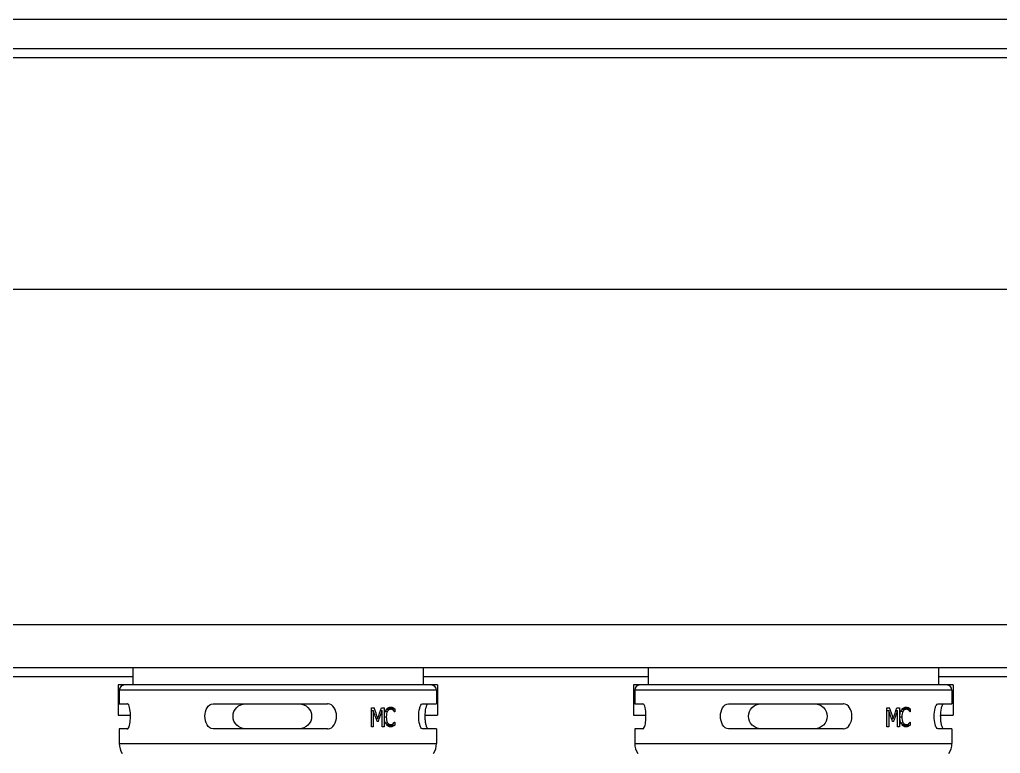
# Model space of a CAD drawing. Header units: millimetres. Extents: x 10297564 to 11610295, y -9287743 to -8409454.
# Drawn here: x 10532615 to 10533761, y -9102460 to -9101604 of the extents above; entities that cross this region are included whole.
import ezdxf

# ---------------------------------------------------------------- set-up
doc = ezdxf.new("R2010")
doc.units = ezdxf.units.MM
doc.header["$LTSCALE"] = 100
doc.layers.add('-0', color=7, linetype='Continuous')

# ---------------------------------------------------------------- blocks, each defined once
blk = doc.blocks.new('인버터 외형도')
at = {"layer": '-0', "linetype": 'Continuous'}
for p, q in [((127015.97, 34940.36), (115864.67, 34940.36)), ((127015.97, 34914.78), (115864.67, 34914.78)), ((117700.65, 34907.25), (125180, 34907.25)), ((125134.85, 34704.09), (117745.8, 34704.09)), ((127437.35, 34410.64), (115699.13, 34410.64)), ((127439.49, 34373.01), (115699.13, 34373.01)), ((122705.19, 34373.01), (122705.19, 34357.97)), ((122959.52, 34373.01), (122959.52, 34357.97)), ((123156.66, 34373.01), (123156.66, 34357.97)), ((123410.99, 34373.01), (123410.99, 34357.97)), ((122508.05, 34365.49), (122705.19, 34365.49)), ((122959.52, 34365.49), (123156.66, 34365.49)), ((123410.99, 34365.49), (123608.13, 34365.49)), ((122698.7, 34357.97), (122692.4, 34357.97)), ((122692.4, 34357.97), (122692.4, 34331.52)), ((122971.26, 34353.45), (122693.45, 34353.45)), ((122693.45, 34353.45), (122693.45, 34341.48)), ((122966.73, 34357.97), (122697.97, 34357.97)), ((122972.3, 34357.97), (122966.74, 34357.97)), ((122971.26, 34353.45), (122971.26, 34341.48)), ((122972.31, 34357.97), (122972.31, 34331.52)), ((123150.17, 34357.97), (123143.87, 34357.97)), ((123143.87, 34357.97), (123143.87, 34331.52)), ((123422.73, 34353.45), (123144.92, 34353.45)), ((123144.92, 34353.45), (123144.92, 34341.48)), ((123418.2, 34357.97), (123149.44, 34357.97)), ((123423.77, 34357.97), (123418.21, 34357.97)), ((123422.73, 34353.45), (123422.73, 34341.48)), ((123423.78, 34357.97), (123423.78, 34331.52)), ((122693.45, 34341.48), (122700.59, 34341.48)), ((122700.59, 34341.5), (122700.45, 34341.48)), ((122775.6, 34341.48), (122875.9, 34341.48)), ((122876.3, 34341.5), (122875.9, 34341.48)), ((122914.23, 34337.97), (122916.67, 34337.97)), ((122914.23, 34321.27), (122914.23, 34337.97)), ((122914.23, 34335.66), (122915.91, 34335.66)), ((122915.91, 34335.66), (122915.91, 34321.27)), ((122922.28, 34335.66), (122923.71, 34335.66)), ((122923.05, 34337.97), (122925.37, 34337.97)), ((122923.71, 34321.27), (122923.71, 34335.66)), ((122925.37, 34337.97), (122925.37, 34321.27)), ((122927.54, 34336.71), (122931.08, 34336.71)), ((122927.96, 34337.2), (122934.66, 34337.2)), ((122929.31, 34338.17), (122933.13, 34338.17)), ((122934.66, 34337.2), (122934.66, 34334.52)), ((122959.13, 34341.48), (122971.26, 34341.48)), ((123144.92, 34341.48), (123152.06, 34341.48)), ((123152.06, 34341.5), (123151.92, 34341.48)), ((123227.07, 34341.48), (123327.37, 34341.48)), ((123327.77, 34341.5), (123327.37, 34341.48)), ((123365.7, 34337.97), (123368.14, 34337.97)), ((123365.7, 34321.27), (123365.7, 34337.97)), ((123365.7, 34335.66), (123367.37, 34335.66)), ((123367.37, 34335.66), (123367.37, 34321.27)), ((123373.75, 34335.66), (123375.18, 34335.66)), ((123374.52, 34337.97), (123376.84, 34337.97)), ((123375.18, 34321.27), (123375.18, 34335.66)), ((123376.84, 34337.97), (123376.84, 34321.27)), ((123379.01, 34336.71), (123382.55, 34336.71)), ((123379.43, 34337.2), (123386.13, 34337.2)), ((123380.78, 34338.17), (123384.6, 34338.17)), ((123386.13, 34337.2), (123386.13, 34334.52)), ((123410.6, 34341.48), (123422.73, 34341.48)), ((122692.4, 34331.52), (122703.27, 34331.52)), ((122918.35, 34328.67), (122919.96, 34328.67)), ((122925.65, 34329.94), (122927.36, 34329.94)), ((122926.52, 34334.99), (122928.44, 34334.99)), ((122934.66, 34334.52), (122934.54, 34334.52)), ((122961.44, 34331.52), (122972.31, 34331.52)), ((123143.87, 34331.52), (123154.74, 34331.52)), ((123369.82, 34328.67), (123371.43, 34328.67)), ((123377.12, 34329.94), (123378.83, 34329.94)), ((123377.99, 34334.99), (123379.91, 34334.99)), ((123386.13, 34334.52), (123386.01, 34334.52)), ((123412.91, 34331.52), (123423.78, 34331.52)), ((122700.59, 34319.6), (122693.45, 34319.6)), ((122693.45, 34319.6), (122693.45, 34306.58)), ((122700.45, 34319.6), (122700.59, 34319.59)), ((122875.9, 34319.6), (122775.6, 34319.6)), ((122875.9, 34319.6), (122876.3, 34319.59)), ((122915.91, 34321.27), (122914.23, 34321.27)), ((122920.38, 34325.87), (122919.32, 34325.87)), ((122925.37, 34321.27), (122923.71, 34321.27)), ((122926.49, 34324.89), (122928.48, 34324.89)), ((122927.44, 34323.23), (122931.08, 34323.23)), ((122927.87, 34322.74), (122934.66, 34322.74)), ((122929.15, 34321.79), (122933.13, 34321.79)), ((122934.54, 34325.39), (122934.66, 34325.39)), ((122934.66, 34325.39), (122934.66, 34322.74)), ((122971.26, 34319.6), (122959.13, 34319.6)), ((122971.26, 34319.6), (122971.26, 34306.58)), ((123152.06, 34319.6), (123144.92, 34319.6)), ((123144.92, 34319.6), (123144.92, 34306.58)), ((123151.92, 34319.6), (123152.06, 34319.59)), ((123327.37, 34319.6), (123227.07, 34319.6)), ((123327.37, 34319.6), (123327.77, 34319.59)), ((123367.37, 34321.27), (123365.7, 34321.27)), ((123371.85, 34325.87), (123370.79, 34325.87)), ((123376.84, 34321.27), (123375.18, 34321.27)), ((123377.96, 34324.89), (123379.95, 34324.89)), ((123378.91, 34323.23), (123382.55, 34323.23)), ((123379.34, 34322.74), (123386.13, 34322.74)), ((123380.62, 34321.79), (123384.6, 34321.79)), ((123386.01, 34325.39), (123386.13, 34325.39)), ((123386.13, 34325.39), (123386.13, 34322.74)), ((123422.73, 34319.6), (123410.6, 34319.6)), ((123422.73, 34319.6), (123422.73, 34306.58)), ((122693.45, 34306.58), (122971.26, 34306.58)), ((123144.92, 34306.58), (123422.73, 34306.58))]:
    blk.add_line(p, q, dxfattribs=at)
for centre, radius, start, end in [((122697.97, 34353.45), 4.51, 90, 180), ((122966.74, 34353.45), 4.51, 0, 90), ((123149.44, 34353.45), 4.51, 90, 180), ((123418.21, 34353.45), 4.51, 0, 90), ((122700.58, 34340.92), 0.578, 81.006, 88.81895), ((122932.72, 34332.71), 6.6, 142.13742, 146.95018), ((123152.05, 34340.92), 0.578, 81.006, 88.81895), ((123384.19, 34332.71), 6.6, 142.13742, 146.95018), ((122700.58, 34320.17), 0.579, 271.04452, 279.03278), ((122932.26, 34326.87), 6.09, 213.71258, 217.24171), ((123152.05, 34320.17), 0.579, 271.04452, 279.03278), ((123383.73, 34326.87), 6.09, 213.71258, 217.24171), ((122708.5, 34306.58), 15.05, 180, 214.43195), ((122956.21, 34306.58), 15.05, 325.56805, 0), ((123159.97, 34306.58), 15.05, 180, 214.43195), ((123407.68, 34306.58), 15.05, 325.56805, 0)]:
    blk.add_arc(centre, radius, start, end, dxfattribs=at)
for centre, major_axis, ratio, start_param, end_param in [((122832.35, 34308.1), (-111.47, 313.43), 0.264399, 4.675106, 4.706283), ((122832.35, 34313), (-111.71, 308.38), 0.267681, -1.616846, -1.586758), ((122832.35, 34344.87), (111.22, 318.9), 0.260915, -1.530666, -1.501599), ((122832.35, 34340.43), (111.61, 310.46), 0.26632, 4.761126, 4.792529), ((123283.82, 34308.1), (-111.47, 313.43), 0.264399, 4.675106, 4.706283), ((123283.82, 34313), (-111.71, 308.38), 0.267681, -1.616846, -1.586758), ((123283.82, 34344.87), (111.22, 318.9), 0.260915, -1.530666, -1.501599), ((123283.82, 34340.43), (111.61, 310.46), 0.26632, 4.761126, 4.792529)]:
    blk.add_ellipse(centre, major_axis=major_axis, ratio=ratio, start_param=start_param, end_param=end_param, dxfattribs=at)
for points, knots in [([(122701.5, 34320.29), (122702.45, 34321.75), (122703.11, 34325.81), (122703.46, 34331.72), (122702.9, 34336.97), (122701.97, 34340.09), (122701.15, 34341.41), (122700.67, 34341.49)], [0, 0, 0, 0, 0.237449, 0.535172, 0.821181, 0.933498, 1, 1, 1, 1]), ([(122775.6, 34319.6), (122771.26, 34319.61), (122765.79, 34330.54), (122771.26, 34341.48), (122775.6, 34341.48)], [0, 0, 0, 0, 0.500001, 1, 1, 1, 1]), ([(122804.01, 34319.6), (122801.22, 34319.6), (122795.41, 34321.97), (122791.92, 34330.54), (122795.41, 34339.11), (122801.22, 34341.48), (122804.01, 34341.48)], [0, 0, 0, 0, 0.249888, 0.5, 0.750113, 1, 1, 1, 1]), ([(122851.03, 34341.48), (122853.81, 34341.48), (122859.62, 34339.11), (122863.11, 34330.54), (122859.62, 34321.98), (122853.81, 34319.61), (122851.03, 34319.61)], [0, 0, 0, 0, 0.249886, 0.499995, 0.750107, 1, 1, 1, 1]), ([(122876.3, 34319.59), (122880.71, 34319.61), (122886.73, 34330.54), (122880.71, 34341.47), (122876.3, 34341.5)], [0, 0, 0, 0, 0.499999, 1, 1, 1, 1]), ([(122925.65, 34329.94), (122925.65, 34331.62), (122925.9, 34333.89), (122926.9, 34335.86), (122927.19, 34336.3)], [0, 0, 0, 0, 0.761672, 1, 1, 1, 1]), ([(122931.08, 34336.71), (122930.3, 34336.71), (122929.22, 34336.12), (122928.6, 34335.25), (122928.44, 34334.99)], [0, 0, 0, 0, 0.718017, 1, 1, 1, 1]), ([(122959.13, 34319.6), (122958.52, 34319.6), (122957.26, 34321.05), (122956.11, 34324.71), (122955.44, 34330.54), (122956.11, 34336.38), (122957.26, 34340.04), (122958.52, 34341.48), (122959.13, 34341.48)], [0, 0, 0, 0, 0.077309, 0.200072, 0.500002, 0.799928, 0.922691, 1, 1, 1, 1]), ([(122964.04, 34319.59), (122963.49, 34319.68), (122962.62, 34321.27), (122961.98, 34323.66), (122961.51, 34327), (122961.31, 34331.65), (122961.68, 34336.31), (122962.62, 34339.82), (122963.49, 34341.4), (122964.04, 34341.49)], [0, 0, 0, 0, 0.072071, 0.194943, 0.343142, 0.500286, 0.80521, 0.928016, 1, 1, 1, 1]), ([(123152.97, 34320.29), (123153.92, 34321.75), (123154.58, 34325.81), (123154.93, 34331.72), (123154.37, 34336.97), (123153.44, 34340.09), (123152.62, 34341.41), (123152.14, 34341.49)], [0, 0, 0, 0, 0.237449, 0.535172, 0.821181, 0.933498, 1, 1, 1, 1]), ([(123227.07, 34319.6), (123222.73, 34319.61), (123217.26, 34330.54), (123222.73, 34341.48), (123227.07, 34341.48)], [0, 0, 0, 0, 0.500001, 1, 1, 1, 1]), ([(123255.48, 34319.6), (123252.69, 34319.6), (123246.88, 34321.97), (123243.39, 34330.54), (123246.88, 34339.11), (123252.69, 34341.48), (123255.48, 34341.48)], [0, 0, 0, 0, 0.249888, 0.5, 0.750113, 1, 1, 1, 1]), ([(123302.5, 34341.48), (123305.28, 34341.48), (123311.09, 34339.11), (123314.58, 34330.54), (123311.09, 34321.98), (123305.28, 34319.61), (123302.5, 34319.61)], [0, 0, 0, 0, 0.249886, 0.499995, 0.750107, 1, 1, 1, 1]), ([(123327.77, 34319.59), (123332.18, 34319.61), (123338.2, 34330.54), (123332.18, 34341.47), (123327.77, 34341.5)], [0, 0, 0, 0, 0.499999, 1, 1, 1, 1]), ([(123377.12, 34329.94), (123377.12, 34331.62), (123377.37, 34333.89), (123378.37, 34335.86), (123378.66, 34336.3)], [0, 0, 0, 0, 0.761672, 1, 1, 1, 1]), ([(123382.55, 34336.71), (123381.77, 34336.71), (123380.69, 34336.12), (123380.07, 34335.25), (123379.91, 34334.99)], [0, 0, 0, 0, 0.718017, 1, 1, 1, 1]), ([(123410.6, 34319.6), (123409.99, 34319.6), (123408.73, 34321.05), (123407.58, 34324.71), (123406.91, 34330.54), (123407.58, 34336.38), (123408.73, 34340.04), (123409.99, 34341.48), (123410.6, 34341.48)], [0, 0, 0, 0, 0.077309, 0.200072, 0.500002, 0.799928, 0.922691, 1, 1, 1, 1]), ([(123415.51, 34319.59), (123414.96, 34319.68), (123414.09, 34321.27), (123413.45, 34323.66), (123412.98, 34327), (123412.78, 34331.65), (123413.15, 34336.31), (123414.09, 34339.82), (123414.96, 34341.4), (123415.51, 34341.49)], [0, 0, 0, 0, 0.072071, 0.194943, 0.343142, 0.500286, 0.80521, 0.928016, 1, 1, 1, 1]), ([(122927.2, 34323.5), (122926.9, 34323.94), (122925.9, 34325.95), (122925.65, 34328.24), (122925.65, 34329.94)], [0, 0, 0, 0, 0.237909, 1, 1, 1, 1]), ([(123378.67, 34323.5), (123378.37, 34323.94), (123377.37, 34325.95), (123377.12, 34328.24), (123377.12, 34329.94)], [0, 0, 0, 0, 0.237909, 1, 1, 1, 1]), ([(122700.67, 34319.59), (122700.75, 34319.61), (122700.93, 34319.67), (122701.07, 34319.78), (122701.14, 34319.85)], [0, 0, 0, 0, 0.462042, 1, 1, 1, 1]), ([(122701.14, 34319.85), (122701.2, 34319.91), (122701.33, 34320.05), (122701.44, 34320.21), (122701.5, 34320.29)], [0, 0, 0, 0, 0.469649, 1, 1, 1, 1]), ([(122931.06, 34321.3), (122930.73, 34321.3), (122929.33, 34321.44), (122928.06, 34322.34), (122927.42, 34323.19)], [0, 0, 0, 0, 0.234942, 1, 1, 1, 1]), ([(122928.48, 34324.89), (122928.63, 34324.64), (122929.25, 34323.79), (122930.32, 34323.23), (122931.08, 34323.23)], [0, 0, 0, 0, 0.28222, 1, 1, 1, 1]), ([(123152.14, 34319.59), (123152.22, 34319.61), (123152.4, 34319.67), (123152.54, 34319.78), (123152.61, 34319.85)], [0, 0, 0, 0, 0.462042, 1, 1, 1, 1]), ([(123152.61, 34319.85), (123152.67, 34319.91), (123152.8, 34320.05), (123152.91, 34320.21), (123152.97, 34320.29)], [0, 0, 0, 0, 0.469649, 1, 1, 1, 1]), ([(123382.53, 34321.3), (123382.2, 34321.3), (123380.8, 34321.44), (123379.53, 34322.34), (123378.89, 34323.19)], [0, 0, 0, 0, 0.234942, 1, 1, 1, 1]), ([(123379.95, 34324.89), (123380.1, 34324.64), (123380.72, 34323.79), (123381.79, 34323.23), (123382.55, 34323.23)], [0, 0, 0, 0, 0.28222, 1, 1, 1, 1])]:
    blk.add_open_spline(points, degree=3, knots=knots, dxfattribs=at)
for points in [[(122927.51, 34336.76), (122928.05, 34337.45), (122928.79, 34338.05), (122929.62, 34338.35)], [(122929.62, 34338.35), (122930.08, 34338.52), (122930.59, 34338.61), (122931.09, 34338.61)], [(122933.25, 34335.91), (122932.65, 34336.39), (122931.85, 34336.71), (122931.08, 34336.71)], [(122931.09, 34338.61), (122931.78, 34338.61), (122932.5, 34338.45), (122933.13, 34338.17)], [(122933.13, 34338.17), (122933.68, 34337.92), (122934.18, 34337.57), (122934.66, 34337.2)], [(122934.13, 34335.04), (122933.86, 34335.36), (122933.57, 34335.65), (122933.25, 34335.91)], [(123378.98, 34336.76), (123379.52, 34337.45), (123380.26, 34338.05), (123381.09, 34338.35)], [(123381.09, 34338.35), (123381.55, 34338.52), (123382.06, 34338.61), (123382.56, 34338.61)], [(123384.72, 34335.91), (123384.11, 34336.39), (123383.32, 34336.71), (123382.55, 34336.71)], [(123382.56, 34338.61), (123383.25, 34338.61), (123383.97, 34338.45), (123384.6, 34338.17)], [(123384.6, 34338.17), (123385.15, 34337.92), (123385.65, 34337.57), (123386.13, 34337.2)], [(123385.6, 34335.04), (123385.33, 34335.36), (123385.04, 34335.65), (123384.72, 34335.91)], [(122928.44, 34334.99), (122927.56, 34333.51), (122927.36, 34331.66), (122927.36, 34329.94)], [(122927.36, 34329.94), (122927.36, 34328.22), (122927.58, 34326.36), (122928.48, 34324.89)], [(122934.54, 34334.52), (122934.4, 34334.69), (122934.27, 34334.87), (122934.13, 34335.04)], [(123379.91, 34334.99), (123379.03, 34333.51), (123378.83, 34331.66), (123378.83, 34329.94)], [(123378.83, 34329.94), (123378.83, 34328.22), (123379.05, 34326.36), (123379.95, 34324.89)], [(123386.01, 34334.52), (123385.87, 34334.69), (123385.74, 34334.87), (123385.6, 34335.04)], [(122933.13, 34321.79), (122932.49, 34321.48), (122931.77, 34321.3), (122931.06, 34321.3)], [(122931.08, 34323.23), (122931.88, 34323.23), (122932.71, 34323.55), (122933.33, 34324.05)], [(122934.66, 34322.74), (122934.16, 34322.4), (122933.68, 34322.04), (122933.13, 34321.79)], [(122933.33, 34324.05), (122933.79, 34324.44), (122934.21, 34324.89), (122934.54, 34325.39)], [(123384.6, 34321.79), (123383.96, 34321.48), (123383.24, 34321.3), (123382.53, 34321.3)], [(123382.55, 34323.23), (123383.35, 34323.23), (123384.18, 34323.55), (123384.8, 34324.05)], [(123386.13, 34322.74), (123385.63, 34322.4), (123385.15, 34322.04), (123384.6, 34321.79)], [(123384.8, 34324.05), (123385.26, 34324.44), (123385.68, 34324.89), (123386.01, 34325.39)]]:
    blk.add_open_spline(points, degree=3, dxfattribs=at)

msp = doc.modelspace()

# ---------------------------------------------------------------- block references
at = {"xscale": 1.333333333333333, "yscale": 1.333333333333333, "zscale": 1.333333333333333}
msp.add_blockref('인버터 외형도', (10369140.6, -9148191), dxfattribs=at)

doc.saveas('drawing.dxf')
